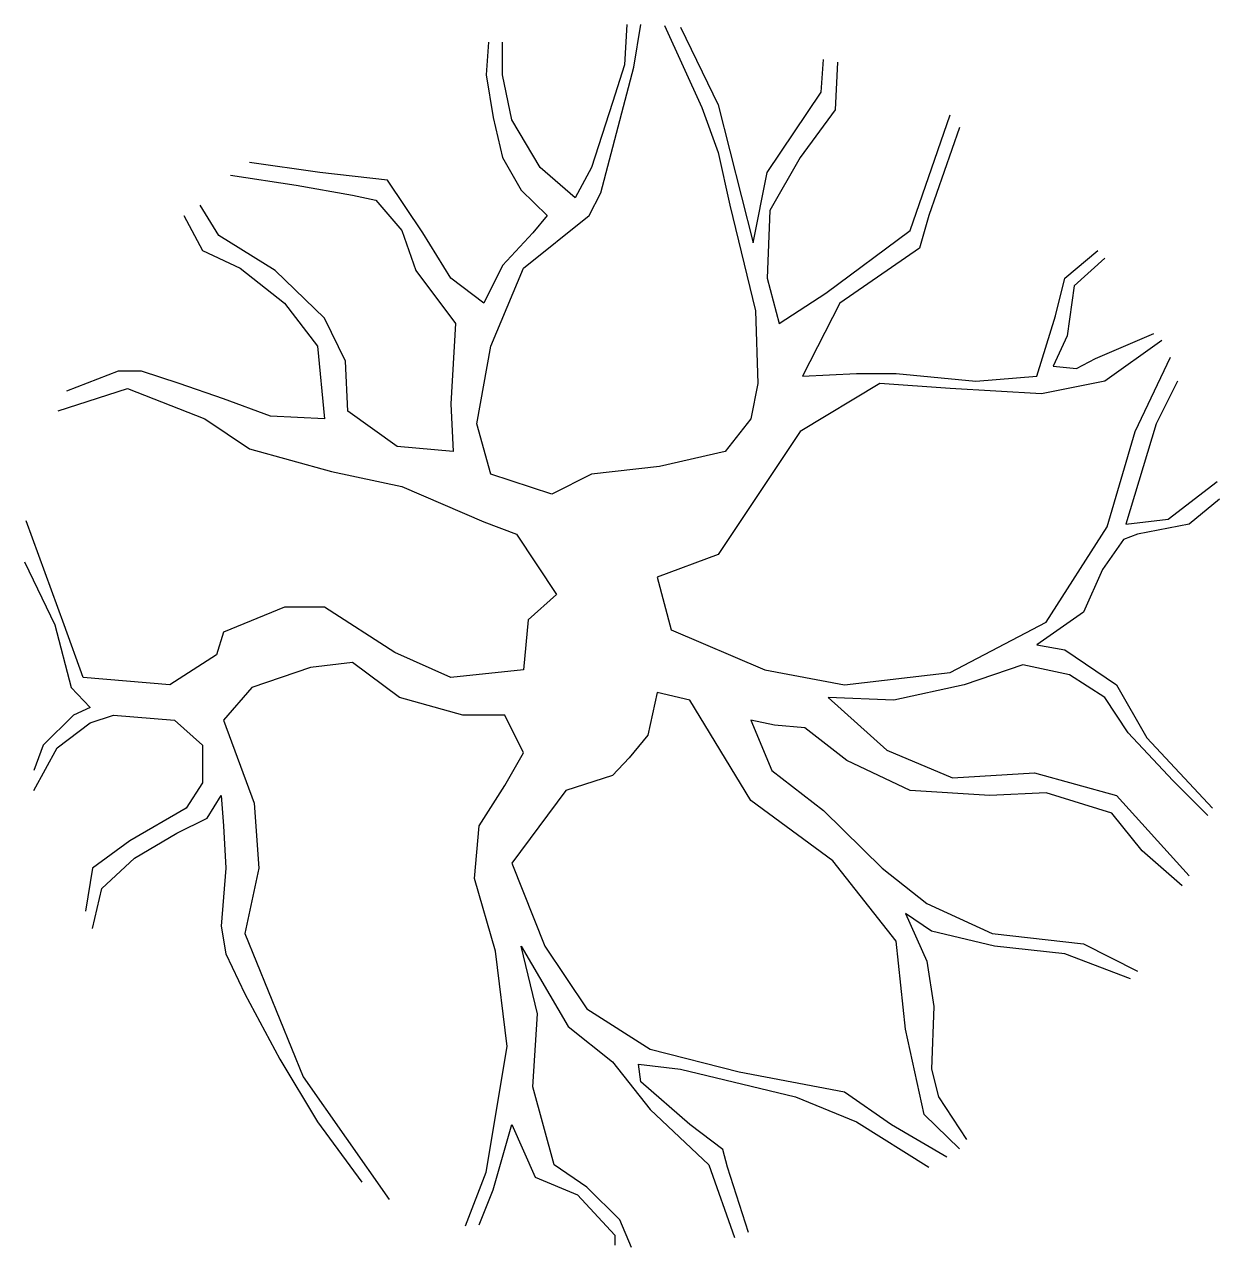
# Model space of a CAD drawing. Extents: x 11.878 to 12.12, y 21.876 to 22.124.
import ezdxf

# ---------------------------------------------------------------- set-up
doc = ezdxf.new("R2010")
doc.units = 0
doc.layers.get('0').update_dxf_attribs({"color": 34, "linetype": 'CONTINUOUS'})

msp = doc.modelspace()

# ---------------------------------------------------------------- linework, layer by layer
at = {"color": 0}
for points in [[(12.00771, 22.12395), (12.01528, 22.10735), (12.01861, 22.09817), (12.02099, 22.08746), (12.02622, 22.06603), (12.0267, 22.05125), (12.02527, 22.04411), (12.02004, 22.03747), (12.00671, 22.03442), (11.9929, 22.03289), (11.98481, 22.02881), (11.97244, 22.03289), (11.96958, 22.04309), (11.97244, 22.05889), (11.97911, 22.07471), (11.99243, 22.08542), (11.99481, 22.09001), (12.00147, 22.11551), (12.00292, 22.12415)], [(12.00005, 22.12419), (11.99957, 22.11602), (11.99719, 22.10837), (11.9929, 22.09511), (11.98957, 22.08899), (11.98244, 22.09511), (11.97672, 22.1048), (11.97481, 22.11398), (11.97481, 22.12062)], [(12.011, 22.12367), (12.01861, 22.10786), (12.02575, 22.07981), (12.02861, 22.09409), (12.03955, 22.11041), (12.04003, 22.11705)], [(11.97196, 22.12062), (11.97148, 22.11398), (11.97291, 22.10531), (11.97481, 22.09715), (11.97863, 22.09052), (11.98386, 22.08542), (11.98101, 22.08185), (11.97481, 22.07522), (11.97101, 22.06757), (11.96435, 22.07267), (11.95863, 22.08185), (11.95149, 22.09256), (11.93769, 22.09409), (11.92341, 22.09613)], [(12.04288, 22.11653), (12.04241, 22.10684), (12.03527, 22.09715), (12.02909, 22.08644), (12.02861, 22.07267), (12.03099, 22.06349), (12.0405, 22.06961), (12.05764, 22.08236), (12.06574, 22.10582)], [(12.06764, 22.10327), (12.06145, 22.08542), (12.05954, 22.07879), (12.04336, 22.06757), (12.03575, 22.05278), (12.0467, 22.05329), (12.05478, 22.05329), (12.07097, 22.05175), (12.08335, 22.05278), (12.08715, 22.06502), (12.08906, 22.07267), (12.09573, 22.07828)], [(11.9196, 22.09358), (11.93293, 22.09154), (11.94436, 22.0895), (11.94912, 22.08848), (11.95435, 22.08236), (11.9572, 22.0742), (11.9653, 22.06349), (11.96435, 22.04717), (11.96482, 22.03747), (11.9534, 22.0385), (11.9434, 22.04564), (11.94292, 22.05584), (11.93864, 22.06451), (11.92865, 22.0742), (11.91722, 22.08134), (11.91342, 22.08746)], [(11.91008, 22.08542), (11.91389, 22.07828), (11.9215, 22.07471), (11.93055, 22.06757), (11.93721, 22.05889), (11.93864, 22.04411), (11.9277, 22.04461), (11.91817, 22.04818), (11.90913, 22.05125), (11.90151, 22.0538), (11.89676, 22.0538), (11.88628, 22.04972)], [(12.09715, 22.07675), (12.09096, 22.07114), (12.08953, 22.06094), (12.08668, 22.05482), (12.09143, 22.05431), (12.09525, 22.05635), (12.10714, 22.06145)], [(12.10873, 22.05999), (12.09715, 22.05175), (12.0843, 22.04921), (12.06574, 22.05023), (12.05145, 22.05125), (12.03527, 22.04156), (12.01861, 22.01657), (12.00623, 22.01198), (12.00909, 22.00127), (12.02813, 21.99311), (12.04432, 21.99005), (12.06574, 21.9926), (12.08525, 22.0028), (12.09763, 22.02218), (12.10334, 22.04156), (12.11053, 22.05662)], [(12.11191, 22.05175), (12.10762, 22.04309), (12.10143, 22.02269), (12.11001, 22.02371), (12.12, 22.03136)], [(11.88453, 22.04571), (11.89866, 22.05023), (11.91437, 22.04411), (11.92341, 22.03799), (11.94007, 22.0334), (11.95435, 22.03033), (11.97101, 22.02319), (11.97768, 22.02065), (11.98577, 22.00841), (11.98006, 22.00331), (11.97911, 21.99311), (11.97911, 21.99311), (11.96435, 21.99158), (11.95292, 21.99668), (11.93864, 22.00586), (11.93055, 22.00586), (11.91817, 22.00076), (11.91675, 21.99617), (11.90722, 21.99005), (11.88961, 21.99158), (11.88581, 22.00229), (11.87804, 22.02341)], [(12.12047, 22.02779), (12.11429, 22.02269), (12.10381, 22.02065), (12.10096, 22.01962), (12.09668, 22.01351), (12.09286, 22.00484), (12.08335, 21.99821), (12.08906, 21.99719), (12.09953, 21.99005), (12.10572, 21.97934), (12.11905, 21.96505)], [(11.87772, 22.01504), (11.8839, 22.00229), (11.88723, 21.98954), (11.89104, 21.98546), (11.88771, 21.98393), (11.88152, 21.97781), (11.87962, 21.97271)], [(11.96728, 21.8802), (11.97148, 21.89111), (11.97577, 21.91661), (11.97339, 21.93599), (11.96911, 21.95077), (11.97006, 21.96148), (11.97529, 21.96965), (11.97911, 21.97628), (11.97529, 21.98393), (11.96673, 21.98393), (11.95387, 21.9875), (11.94436, 21.99464), (11.93579, 21.99362), (11.92388, 21.98954), (11.91817, 21.98291), (11.92436, 21.96608), (11.92531, 21.95282), (11.92246, 21.93956), (11.93436, 21.91049), (11.95182, 21.88554)], [(12.11809, 21.96353), (12.11096, 21.97067), (12.10191, 21.98036), (12.09715, 21.9875), (12.09001, 21.99209), (12.08049, 21.99413), (12.06859, 21.99005), (12.05431, 21.98699), (12.04098, 21.9875), (12.05288, 21.97679), (12.06621, 21.97118), (12.08287, 21.97219), (12.09953, 21.96761), (12.11429, 21.95129)], [(12.06767, 21.89587), (12.0605, 21.90284), (12.05669, 21.92018), (12.05478, 21.93803), (12.04193, 21.95434), (12.02527, 21.96659), (12.0129, 21.98699), (12.00623, 21.98852), (12.00433, 21.97985), (12.00052, 21.97526), (11.99719, 21.97169), (11.98767, 21.96862), (11.97672, 21.95384), (11.98339, 21.93701), (11.99195, 21.92426), (12.0048, 21.9161), (12.02289, 21.9115), (12.04432, 21.90743), (12.05383, 21.90079), (12.06506, 21.89422)], [(11.87962, 21.96862), (11.88438, 21.9773), (11.89104, 21.9824), (11.89581, 21.98393), (11.90817, 21.98291), (11.91389, 21.97781), (11.91389, 21.97016), (11.91055, 21.96505), (11.89914, 21.95843), (11.89151, 21.95282), (11.89009, 21.94415)], [(12.11286, 21.94925), (12.10476, 21.95639), (12.09858, 21.96404), (12.08525, 21.96812), (12.07382, 21.96761), (12.05764, 21.96862), (12.04479, 21.97475), (12.03622, 21.98138), (12.03004, 21.98189), (12.02527, 21.98291), (12.02956, 21.97271), (12.04003, 21.96455), (12.05193, 21.95282), (12.06098, 21.94568), (12.0743, 21.93956), (12.09286, 21.93752), (12.10381, 21.93191)], [(11.89151, 21.94058), (11.89342, 21.94874), (11.90009, 21.95486), (11.90865, 21.95996), (11.91484, 21.96302), (11.9177, 21.96761), (11.91817, 21.96148), (11.91865, 21.95282), (11.9177, 21.94109), (11.91865, 21.93548), (11.92246, 21.92732), (11.9296, 21.91406), (11.93721, 21.90131), (11.94626, 21.88907)], [(12.10239, 21.93038), (12.08906, 21.93548), (12.07477, 21.93701), (12.06193, 21.94006), (12.05669, 21.94363), (12.06098, 21.93395), (12.06241, 21.92477), (12.06193, 21.91202), (12.06336, 21.90641), (12.06907, 21.89774)], [(12.001, 21.87581), (11.99862, 21.88142), (11.99195, 21.88805), (11.98529, 21.89264), (11.98101, 21.90845), (11.98196, 21.92324), (11.97863, 21.93701), (11.98814, 21.92069), (11.99719, 21.91355), (12.0048, 21.90386), (12.01671, 21.89264), (12.02194, 21.87785)], [(12.02479, 21.87887), (12.02051, 21.89213), (12.01956, 21.8957), (12.0129, 21.90079), (12.0029, 21.90947), (12.00243, 21.91304), (12.011, 21.91202), (12.03432, 21.90641), (12.0467, 21.90131), (12.06145, 21.89213)], [(11.97006, 21.8804), (11.97291, 21.88754), (11.97672, 21.90079), (11.98148, 21.89008), (11.99005, 21.88651), (11.99767, 21.87835), (11.99767, 21.87632)]]:
    msp.add_lwpolyline(points, dxfattribs=at)

doc.saveas('drawing.dxf')
